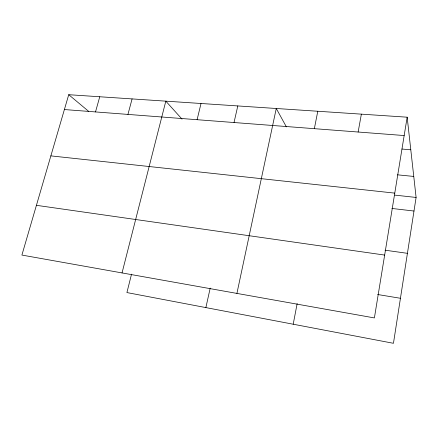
<?xml version="1.0" encoding="UTF-8"?>
<svg xmlns="http://www.w3.org/2000/svg" width="438" height="438" viewBox="0 0 438 438"><rect width="100%" height="100%" fill="white"/><g stroke="black" fill="none" stroke-linecap="round" stroke-linejoin="round"><path stroke-width="0.66" d="M407.165 117.192L374.397 317.928L21.9 255.069L68.728 94.701L407.165 117.192L416.1 197.445L393.455 343.299L126.91 292.568L131.542 274.155M358.136 132.024L361.366 114.148M293.208 324.219L297.156 303.572M314.353 128.673L317.785 111.252M236.914 293.411L276.263 108.493L286.392 126.883M205.871 307.596L210.207 288.116M234.023 122.525L237.796 105.936M197.1 119.7L201.015 103.494M122.038 272.929L165.816 101.156L182.027 119.125M127.94 114.411L132.09 98.911M95.511 111.925L99.754 96.765M64.391 109.549L404.17 135.545M401.958 149.04L410.795 149.785M397.469 174.828L413.762 176.432M50.863 155.879L394.769 193.125M394.737 195.107L416.1 197.445M391.879 208.45L413.992 211.034M385.062 250.191L407.422 253.328M36.425 205.323L384.657 255.075M377.589 294.5L400.447 298.278M68.728 94.701L88.711 111.394"/></g></svg>
